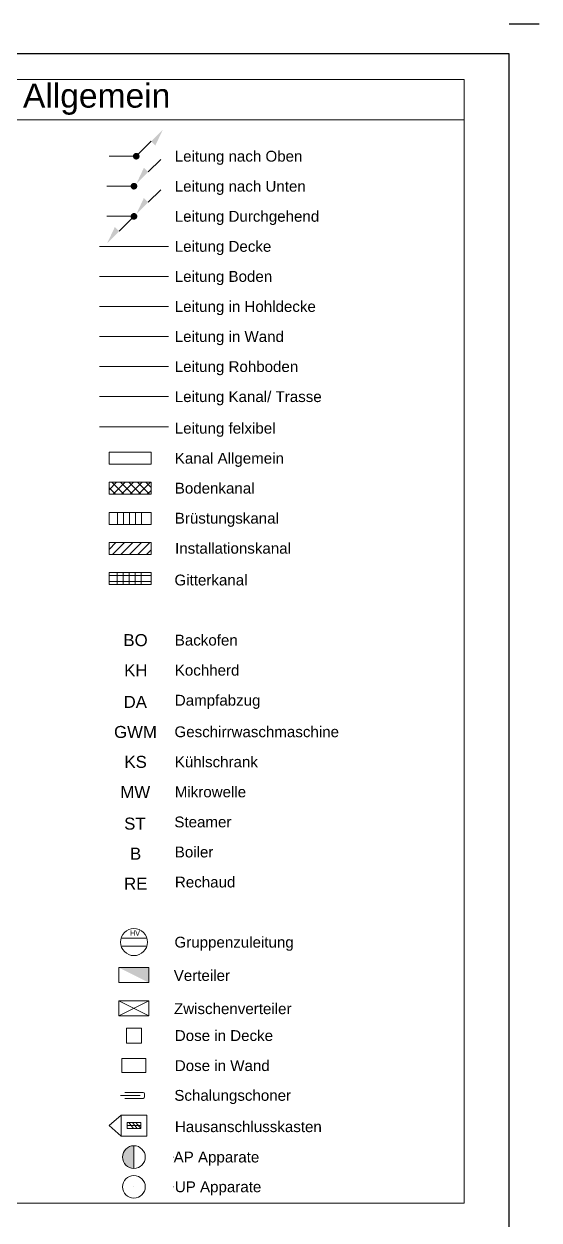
# Model space of a CAD drawing. Extents: x -1067 to 613, y -179 to 712.
# Drawn here: x 526.8 to 612.6, y 512.5 to 711.5 of the extents above; entities that cross this region are included whole.
import ezdxf
from ezdxf.lldxf.tags import DXFTag

# ---------------------------------------------------------------- set-up
doc = ezdxf.new("R2010")
doc.units = 0
doc.layers.get('0').update_dxf_attribs({"lineweight": 13})
for name, color, linetype, lineweight in [('EL01_WAN_PRO E_LEG_Apparate-A0PFDH8276', 7, 'Continuous', 13), ('EL01_WAN_ProE_LEG_Apparate', 7, 'Continuous', 13), ('EL01_WAN_ProE_Legende', 7, 'Continuous', 13)]:
    doc.layers.add(name, color=color, linetype=linetype, lineweight=lineweight)
doc.styles.get("Standard").update_dxf_attribs({"font": 'arial.ttf'})
tags = doc.linetypes.add('GETRENNT', pattern=[31.75, 12.7, -6.35, 0, -6.35, 0, -6.35]).pattern_tags.tags
tags[14:15] = [DXFTag(74, 4), DXFTag(75, 0), DXFTag(340, '0'), DXFTag(46, 0.0), DXFTag(50, 0.0), DXFTag(44, 0.0), DXFTag(45, 0.0)]
tags[12:13] = [DXFTag(74, 4), DXFTag(75, 0), DXFTag(340, '0'), DXFTag(46, 0.0), DXFTag(50, 0.0), DXFTag(44, 0.0), DXFTag(45, 0.0)]
tags[10:11] = [DXFTag(74, 4), DXFTag(75, 0), DXFTag(340, '0'), DXFTag(46, 0.0), DXFTag(50, 0.0), DXFTag(44, 0.0), DXFTag(45, 0.0)]
tags[8:9] = [DXFTag(74, 4), DXFTag(75, 0), DXFTag(340, '0'), DXFTag(46, 0.0), DXFTag(50, 0.0), DXFTag(44, 0.0), DXFTag(45, 0.0)]
tags[6:7] = [DXFTag(74, 4), DXFTag(75, 0), DXFTag(340, '0'), DXFTag(46, 0.0), DXFTag(50, 0.0), DXFTag(44, 0.0), DXFTag(45, 0.0)]
tags[4:5] = [DXFTag(74, 4), DXFTag(75, 0), DXFTag(340, '0'), DXFTag(46, 0.0), DXFTag(50, 0.0), DXFTag(44, 0.0), DXFTag(45, 0.0)]
tags = doc.linetypes.add('gewundene_Leitung', pattern='A,0.002,[130,ltypeshp.shx,S=0.32,R=-18.43,X=1.9,Y=-0.3],-0.2,[130,ltypeshp.shx,S=0.44,R=-63.43,X=1.2,Y=-0.8],-0.2,[130,ltypeshp.shx,S=0.44,R=-116.57,X=0.2,Y=-0.8],-0.2,[130,ltypeshp.shx,S=0.32,R=-161.57,X=-0.5,Y=-0.3],-0.2,[130,ltypeshp.shx,S=1.68,R=-17.35,X=-0.31,Y=1.6],-0.2,[130,ltypeshp.shx,S=1.56,R=-45,X=1.08,Y=4.3],-0.2,[130,ltypeshp.shx,S=1.44,R=-77.91,X=3.39,Y=5.7],-0.2,[130,ltypeshp.shx,S=1.62,R=-100.62,X=6.2,Y=5.7],-0.2,[130,ltypeshp.shx,S=1.56,R=-135,X=8.7,Y=4.3],-8.422,[130,ltypeshp.shx,S=1.62,R=-169.38,X=1.678,Y=1.6],0.002', length=10.026).pattern_tags.tags
tags[84:85] = [DXFTag(74, 4), DXFTag(75, 0), DXFTag(340, '0'), DXFTag(46, 0.0), DXFTag(50, 0.0), DXFTag(44, 0.0), DXFTag(45, 0.0)]
tags = doc.linetypes.add('Punkte_Nova', pattern=[4.8, 0.4, 0.2, -4, 0.2]).pattern_tags.tags
tags[10:11] = [DXFTag(74, 4), DXFTag(75, 0), DXFTag(340, '0'), DXFTag(46, 0.0), DXFTag(50, 0.0), DXFTag(44, 0.0), DXFTag(45, 0.0)]
tags[8:9] = [DXFTag(74, 4), DXFTag(75, 0), DXFTag(340, '0'), DXFTag(46, 0.0), DXFTag(50, 0.0), DXFTag(44, 0.0), DXFTag(45, 0.0)]
tags[6:7] = [DXFTag(74, 4), DXFTag(75, 0), DXFTag(340, '0'), DXFTag(46, 0.0), DXFTag(50, 0.0), DXFTag(44, 0.0), DXFTag(45, 0.0)]
tags[4:5] = [DXFTag(74, 4), DXFTag(75, 0), DXFTag(340, '0'), DXFTag(46, 0.0), DXFTag(50, 0.0), DXFTag(44, 0.0), DXFTag(45, 0.0)]
tags = doc.linetypes.add('Strich_Slash', pattern='A,8,-4,[130,ltypeshp.shx,S=2.06,R=-29.05,X=-2,Y=0],8', length=20).pattern_tags.tags
tags[14:15] = [DXFTag(74, 4), DXFTag(75, 0), DXFTag(340, '0'), DXFTag(46, 0.0), DXFTag(50, 0.0), DXFTag(44, 0.0), DXFTag(45, 0.0)]
tags[4:5] = [DXFTag(74, 4), DXFTag(75, 0), DXFTag(340, '0'), DXFTag(46, 0.0), DXFTag(50, 0.0), DXFTag(44, 0.0), DXFTag(45, 0.0)]
tags = doc.linetypes.add('STRICHLINIE', pattern=[19.05, 12.7, -6.35]).pattern_tags.tags
tags[6:7] = [DXFTag(74, 4), DXFTag(75, 0), DXFTag(340, '0'), DXFTag(46, 0.0), DXFTag(50, 0.0), DXFTag(44, 0.0), DXFTag(45, 0.0)]
tags[4:5] = [DXFTag(74, 4), DXFTag(75, 0), DXFTag(340, '0'), DXFTag(46, 0.0), DXFTag(50, 0.0), DXFTag(44, 0.0), DXFTag(45, 0.0)]
tags = doc.linetypes.add('STRICHPUNKT2', pattern=[12.7, 6.35, -3.175, 0, -3.175]).pattern_tags.tags
tags[10:11] = [DXFTag(74, 4), DXFTag(75, 0), DXFTag(340, '0'), DXFTag(46, 0.0), DXFTag(50, 0.0), DXFTag(44, 0.0), DXFTag(45, 0.0)]
tags[8:9] = [DXFTag(74, 4), DXFTag(75, 0), DXFTag(340, '0'), DXFTag(46, 0.0), DXFTag(50, 0.0), DXFTag(44, 0.0), DXFTag(45, 0.0)]
tags[6:7] = [DXFTag(74, 4), DXFTag(75, 0), DXFTag(340, '0'), DXFTag(46, 0.0), DXFTag(50, 0.0), DXFTag(44, 0.0), DXFTag(45, 0.0)]
tags[4:5] = [DXFTag(74, 4), DXFTag(75, 0), DXFTag(340, '0'), DXFTag(46, 0.0), DXFTag(50, 0.0), DXFTag(44, 0.0), DXFTag(45, 0.0)]

# ---------------------------------------------------------------- blocks, each defined once
blk = doc.blocks.new('Blockreferenz-A0UNPC486I', base_point=(410.08, 515.07))
at = {"layer": 'EL01_WAN_PRO E_LEG_Apparate-A0PFDH8276', "linetype": 'ByBlock', "lineweight": -2, "ltscale": 0.13}
for points in [[(546.07, 689.52), (546.05, 689.38), (546, 689.24), (545.91, 689.12), (545.79, 689.04), (545.66, 688.98), (545.51, 688.96), (545.37, 688.98), (545.23, 689.04), (545.12, 689.12), (545.03, 689.24), (544.97, 689.38), (544.95, 689.52), (544.97, 689.66), (545.03, 689.8), (545.12, 689.92), (545.23, 690), (545.37, 690.06), (545.51, 690.08), (545.66, 690.06), (545.79, 690), (545.91, 689.92), (546, 689.8), (546.05, 689.66)], [(545.69, 684.53), (545.67, 684.39), (545.62, 684.25), (545.53, 684.14), (545.41, 684.05), (545.28, 683.99), (545.13, 683.97), (544.99, 683.99), (544.85, 684.05), (544.74, 684.14), (544.65, 684.25), (544.59, 684.39), (544.57, 684.53), (544.59, 684.68), (544.65, 684.81), (544.74, 684.93), (544.85, 685.02), (544.99, 685.07), (545.13, 685.09), (545.28, 685.07), (545.41, 685.02), (545.53, 684.93), (545.62, 684.81), (545.67, 684.68)], [(545.69, 679.51), (545.67, 679.36), (545.62, 679.23), (545.53, 679.11), (545.41, 679.02), (545.28, 678.97), (545.13, 678.95), (544.99, 678.97), (544.85, 679.02), (544.74, 679.11), (544.65, 679.23), (544.59, 679.36), (544.57, 679.51), (544.59, 679.65), (544.65, 679.79), (544.74, 679.9), (544.85, 679.99), (544.99, 680.05), (545.13, 680.07), (545.28, 680.05), (545.41, 679.99), (545.53, 679.9), (545.62, 679.79), (545.67, 679.65)], [(545.13, 521.13), (544.65, 521.2), (544.19, 521.39), (543.81, 521.68), (543.51, 522.07), (543.32, 522.52), (543.26, 523.01), (543.32, 523.49), (543.51, 523.95), (543.81, 524.34), (544.19, 524.63), (544.65, 524.82), (545.13, 524.88)]]:
    blk.add_hatch(color=0, dxfattribs=at).paths.add_polyline_path(points)
at = {"layer": 'EL01_WAN_PRO E_LEG_Apparate-A0PFDH8276', "color": 0, "linetype": 'ByBlock', "lineweight": -2, "ltscale": 0.13}
for p, q in [((410.08, 702.27), (600.08, 702.27)), ((600.08, 702.27), (600.08, 695.6)), ((600.08, 695.6), (410.08, 695.6)), ((600.08, 515.35), (600.08, 695.6)), ((545.91, 689.92), (547.99, 692)), ((541.01, 689.52), (545.51, 689.52)), ((547.5, 686.9), (549.58, 688.98)), ((540.63, 684.52), (545.13, 684.52)), ((547.5, 681.87), (549.58, 683.95)), ((540.63, 679.52), (545.13, 679.52)), ((542.66, 677.03), (544.74, 679.11)), ((550.88, 674.52), (539.38, 674.52)), ((542.98, 559.45), (547.27, 559.45)), ((542.98, 558.1), (547.27, 558.1)), ((547.63, 554.53), (542.63, 554.53)), ((542.63, 554.53), (542.63, 552.03)), ((547.63, 552.03), (547.63, 554.53)), ((542.63, 552.03), (547.63, 552.03)), ((547.63, 549), (542.63, 549)), ((542.63, 549), (542.63, 546.5)), ((547.63, 546.5), (542.63, 549)), ((547.63, 549), (542.63, 546.5)), ((547.63, 546.5), (547.63, 549)), ((542.63, 546.5), (547.63, 546.5)), ((545.13, 524.88), (545.13, 521.13)), ((410.08, 515.35), (600.08, 515.35))]:
    blk.add_line(p, q, dxfattribs=at)
at = {"layer": 'EL01_WAN_PRO E_LEG_Apparate-A0PFDH8276', "color": 0, "linetype": 'STRICHLINIE', "lineweight": -2, "ltscale": 0.13}
blk.add_line((550.88, 669.52), (539.38, 669.52), dxfattribs=at)
at = {"layer": 'EL01_WAN_PRO E_LEG_Apparate-A0PFDH8276', "color": 0, "linetype": 'GETRENNT', "lineweight": -2, "ltscale": 0.065}
blk.add_line((550.88, 664.52), (539.38, 664.52), dxfattribs=at)
at = {"layer": 'EL01_WAN_PRO E_LEG_Apparate-A0PFDH8276', "color": 0, "linetype": 'STRICHPUNKT2', "lineweight": -2, "ltscale": 0.13}
blk.add_line((550.88, 659.52), (539.38, 659.52), dxfattribs=at)
at = {"layer": 'EL01_WAN_PRO E_LEG_Apparate-A0PFDH8276', "color": 0, "linetype": 'Strich_Slash', "lineweight": -2, "ltscale": 0.065}
blk.add_line((550.88, 654.52), (539.38, 654.52), dxfattribs=at)
at = {"layer": 'EL01_WAN_PRO E_LEG_Apparate-A0PFDH8276', "color": 0, "linetype": 'Punkte_Nova', "lineweight": -2, "ltscale": 0.13}
blk.add_line((550.88, 649.52), (539.38, 649.52), dxfattribs=at)
at = {"layer": 'EL01_WAN_PRO E_LEG_Apparate-A0PFDH8276', "color": 0, "linetype": 'gewundene_Leitung', "lineweight": -2, "ltscale": 0.13}
blk.add_line((550.88, 644.52), (539.38, 644.52), dxfattribs=at)
at = {"layer": 'EL01_WAN_PRO E_LEG_Apparate-A0PFDH8276', "color": 40, "linetype": 'ByBlock', "lineweight": -2, "ltscale": 0.13, "true_color": 0xffbf00}
for p, q in [((540.98, 638.27), (540.98, 640.27)), ((540.98, 640.27), (547.98, 640.27)), ((547.98, 640.27), (547.98, 638.27)), ((547.98, 638.27), (540.98, 638.27)), ((540.98, 633.27), (540.98, 635.27)), ((540.98, 635.27), (547.98, 635.27)), ((547.98, 635.27), (547.98, 633.27)), ((547.98, 633.27), (540.98, 633.27)), ((540.98, 628.27), (540.98, 630.27)), ((540.98, 630.27), (547.98, 630.27)), ((547.98, 630.27), (547.98, 628.27)), ((547.98, 628.27), (540.98, 628.27)), ((540.98, 623.27), (540.98, 625.27)), ((540.98, 625.27), (547.98, 625.27)), ((547.98, 625.27), (547.98, 623.27)), ((547.98, 623.27), (540.98, 623.27)), ((540.98, 618.27), (540.98, 620.27)), ((540.98, 620.27), (547.98, 620.27)), ((547.98, 620.27), (547.98, 618.27)), ((547.98, 618.27), (540.98, 618.27))]:
    blk.add_line(p, q, dxfattribs=at)
at = {"layer": 'EL01_WAN_PRO E_LEG_Apparate-A0PFDH8276', "color": 0, "lineweight": -2}
for p, q in [((543.88, 541.97), (543.88, 544.47)), ((543.88, 544.47), (546.38, 544.47)), ((546.38, 544.47), (546.38, 541.97)), ((546.38, 541.97), (543.88, 541.97)), ((543.13, 539.39), (547.13, 539.39)), ((543.13, 537.05), (543.13, 539.39)), ((547.13, 539.39), (547.13, 537.05)), ((547.13, 537.05), (543.13, 537.05)), ((543.6, 533.77), (546.66, 533.77)), ((546.91, 533.52), (546.91, 533.02)), ((546.16, 533.27), (542.91, 533.27)), ((546.66, 532.77), (543.6, 532.77)), ((540.99, 528.25), (542.99, 530)), ((542.99, 530), (547.27, 530)), ((542.99, 530), (542.99, 526.5)), ((547.27, 530), (547.27, 526.5)), ((542.99, 526.5), (540.99, 528.25)), ((543.99, 527.75), (543.99, 528.75)), ((543.99, 528.75), (546.27, 528.75)), ((546.27, 528.25), (543.99, 528.25)), ((546.27, 527.75), (543.99, 527.75)), ((545.07, 527.75), (544.27, 528.75)), ((545.67, 527.75), (544.87, 528.75)), ((546.27, 527.75), (545.47, 528.75)), ((546.27, 528.75), (546.27, 527.75)), ((547.27, 526.5), (542.99, 526.5))]:
    blk.add_line(p, q, dxfattribs=at)
at = {"layer": 'EL01_WAN_PRO E_LEG_Apparate-A0PFDH8276', "color": 0, "linetype": 'ByBlock', "lineweight": -2, "ltscale": 0.13}
for centre, radius in [((545.13, 558.77), 2.25), ((545.13, 523.01), 1.88), ((545.13, 523.01), 0.005), ((551.74, 523.01), 0.005), ((545.13, 518.05), 1.88), ((545.13, 518.05), 0.005), ((545.13, 518.05), 0.005), ((551.74, 518.05), 0.005), ((551.74, 518.05), 0.005)]:
    blk.add_circle(centre, radius, dxfattribs=at)
at = {"layer": 'EL01_WAN_PRO E_LEG_Apparate-A0PFDH8276', "color": 0, "lineweight": -2}
for centre, major_axis in [((546.66, 533.52), (0.25, 0)), ((546.66, 533.02), (0, -0.25))]:
    blk.add_ellipse(centre, major_axis=major_axis, ratio=1, start_param=0, end_param=1.570796, dxfattribs=at)
at = {"layer": 'EL01_WAN_PRO E_LEG_Apparate-A0PFDH8276', "color": 0, "linetype": 'ByBlock', "lineweight": -2, "ltscale": 0.13}
for points in [[(547.99, 692), (549.96, 693.97), (548.69, 691.29)], [(547.5, 686.9), (545.53, 684.93), (546.79, 687.6)], [(546.79, 682.58), (545.53, 679.9), (547.5, 681.87)], [(542.66, 677.03), (540.68, 675.06), (541.95, 677.73)], [(547.63, 552.03), (547.63, 554.53), (542.63, 554.53)]]:
    blk.add_solid(points, dxfattribs=at)
at = {"layer": 'EL01_WAN_ProE_LEG_Apparate', "color": 40, "lineweight": -2, "true_color": 0xffbf00}
for p, q in [((540.98, 634.01), (542.24, 635.27)), ((543.46, 633.27), (541.46, 635.27)), ((541.66, 633.27), (543.66, 635.27)), ((544.87, 633.27), (542.87, 635.27)), ((543.07, 633.27), (545.07, 635.27)), ((546.29, 633.27), (544.29, 635.27)), ((544.48, 633.27), (546.48, 635.27)), ((547.7, 633.27), (545.7, 635.27)), ((545.9, 633.27), (547.9, 635.27)), ((547.98, 634.4), (547.12, 635.27)), ((542.04, 633.27), (540.98, 634.33)), ((547.31, 633.27), (547.98, 633.93)), ((540.98, 624.11), (542.14, 625.27)), ((541.56, 623.27), (543.56, 625.27)), ((542.97, 623.27), (544.97, 625.27)), ((544.38, 623.27), (546.38, 625.27)), ((545.8, 623.27), (547.8, 625.27)), ((547.21, 623.27), (547.98, 624.04))]:
    blk.add_line(p, q, dxfattribs=at)
at = {"layer": 'EL01_WAN_ProE_LEG_Apparate', "color": 40, "linetype": 'ByBlock', "lineweight": -2, "ltscale": 0.13, "true_color": 0xffbf00}
for p, q in [((542.4, 630.27), (542.4, 628.27)), ((543.4, 630.27), (543.4, 628.27)), ((544.4, 630.27), (544.4, 628.27)), ((545.4, 630.27), (545.4, 628.27)), ((546.4, 630.27), (546.4, 628.27)), ((540.98, 619.77), (547.98, 619.77)), ((542.32, 620.27), (542.32, 618.27)), ((543.32, 620.27), (543.32, 618.27)), ((544.32, 620.27), (544.32, 618.27)), ((545.32, 620.27), (545.32, 618.27)), ((546.32, 620.27), (546.32, 618.27)), ((540.98, 618.77), (547.98, 618.77))]:
    blk.add_line(p, q, dxfattribs=at)
at = {"layer": 'EL01_WAN_PRO E_LEG_Apparate-A0PFDH8276', "color": 0, "lineweight": -2, "attachment_point": 1}
for s, insert, char_height in [('{\\fArial;Legende Elektro Apparate Allgemein}', (460.18, 701.6), 4), ('{\\fArial;Leitung nach Oben}', (551.93, 690.42), 1.8), ('{\\fArial;Leitung nach Unten}', (551.93, 685.42), 1.8), ('{\\fArial;Leitung Durchgehend}', (551.93, 680.42), 1.8), ('{\\fArial;Leitung Decke}', (551.93, 675.42), 1.8), ('{\\fArial;Leitung Boden}', (551.93, 670.42), 1.8), ('{\\fArial;Leitung in Hohldecke}', (551.93, 665.42), 1.8), ('{\\fArial;Leitung in Wand}', (551.93, 660.42), 1.8), ('{\\fArial;Leitung Rohboden}', (551.93, 655.42), 1.8), ('{\\fArial;Leitung Kanal/ Trasse}', (551.93, 650.42), 1.8), ('{\\fArial;Leitung felxibel}', (551.93, 645.17), 1.8), ('{\\fArial;Kanal Allgemein}', (551.93, 640.17), 1.8), ('{\\fArial;Bodenkanal}', (551.93, 635.19), 1.8), ('{\\fArial;Brüstungskanal}', (551.93, 630.19), 1.8), ('{\\fArial;Installationskanal}', (551.98, 625.19), 1.8), ('{\\fArial;Gitterkanal}', (551.88, 619.91), 1.8), ('{\\fArial;BO}', (543.38, 610.01), 2), ('{\\fArial;Backofen}', (551.93, 609.91), 1.8), ('{\\fArial;KH}', (543.51, 604.99), 2), ('{\\fArial;Kochherd}', (551.93, 604.91), 1.8), ('{\\fArial;DA}', (543.41, 599.73), 2), ('{\\fArial;Dampfabzug}', (551.94, 599.91), 1.8), ('{\\fArial;GWM}', (541.82, 594.73), 2), ('{\\fArial;Geschirrwaschmaschine}', (551.88, 594.66), 1.8), ('{\\fArial;KS}', (543.55, 589.76), 2), ('{\\fArial;Kühlschrank}', (551.93, 589.66), 1.8), ('{\\fArial;MW}', (542.87, 584.73), 2), ('{\\fArial;Mikrowelle}', (551.93, 584.66), 1.8), ('{\\fArial;ST}', (543.5, 579.48), 2), ('{\\fArial;Steamer}', (551.86, 579.66), 1.8), ('{\\fArial;B}', (544.48, 574.48), 2), ('{\\fArial;Boiler}', (551.93, 574.66), 1.8), ('{\\fArial;RE}', (543.49, 569.5), 2), ('{\\fArial;Rechaud}', (551.95, 569.66), 1.8), ('{\\fArial;Gruppenzuleitung}', (551.88, 559.66), 1.8), ('{\\fArial;Verteiler}', (551.76, 554.12), 1.8), ('{\\fArial;Zwischenverteiler}', (551.8, 548.59), 1.8), ('{\\fArial;Dose in Decke}', (551.94, 544.12), 1.8), ('{\\fArial;Dose in Wand}', (551.94, 539.12), 1.8), ('{\\fArial;Schalungschoner}', (551.86, 534.17), 1.8), ('{\\fArial;Hausanschlusskasten}', (551.95, 528.96), 1.8), ('{\\fArial;AP Apparate}', (551.74, 523.91), 1.8), ('{\\fArial;UP Apparate}', (551.94, 518.96), 1.8)]:
    blk.add_mtext(s, dxfattribs=dict(at, insert=insert, char_height=char_height))
at = {"layer": 'EL01_WAN_PRO E_LEG_Apparate-A0PFDH8276', "color": 0, "linetype": 'ByBlock', "lineweight": -2, "ltscale": 0.13, "insert": (544.47, 560.72), "char_height": 0.9, "attachment_point": 1}
blk.add_mtext('{\\W0.8;\\fArial;HV}', dxfattribs=at)

msp = doc.modelspace()

# ---------------------------------------------------------------- linework, layer by layer
at = {"color": 0, "linetype": 'ByBlock', "lineweight": -2, "ltscale": 0.13}
for p, q in [((607.58, 711.53), (612.58, 711.53)), ((607.58, 706.53), (-1062.42, 706.53)), ((607.58, -174.47), (607.58, 706.53))]:
    msp.add_line(p, q, dxfattribs=at)

# ---------------------------------------------------------------- block references
at = {"layer": 'EL01_WAN_ProE_Legende', "lineweight": 13, "ltscale": 0.13}
msp.add_blockref('Blockreferenz-A0UNPC486I', (410.08, 515.07), dxfattribs=at)

doc.saveas('drawing.dxf')
